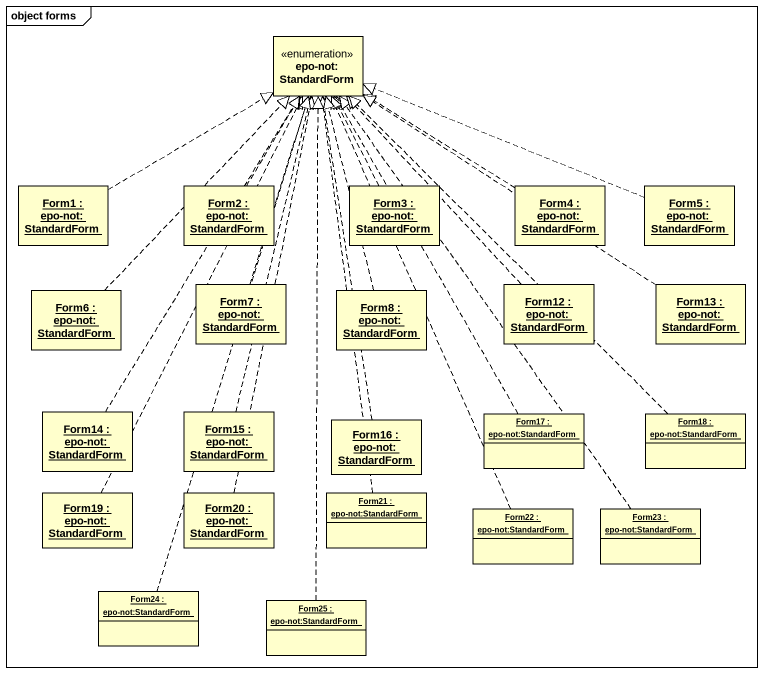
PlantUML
@startuml
mainframe object forms
hide circle
hide empty members
enum "epo-not:StandardForm" as epo_not_StandardForm
object "Form1 : epo-not:StandardForm" as Form1
object "Form2 : epo-not:StandardForm" as Form2
object "Form3 : epo-not:StandardForm" as Form3
object "Form4 : epo-not:StandardForm" as Form4
object "Form5 : epo-not:StandardForm" as Form5
object "Form6 : epo-not:StandardForm" as Form6
object "Form7 : epo-not:StandardForm" as Form7
object "Form8 : epo-not:StandardForm" as Form8
object "Form12 : epo-not:StandardForm" as Form12
object "Form13 : epo-not:StandardForm" as Form13
object "Form14 : epo-not:StandardForm" as Form14
object "Form15 : epo-not:StandardForm" as Form15
object "Form16 : epo-not:StandardForm" as Form16
object "Form17 : epo-not:StandardForm" as Form17
object "Form18 : epo-not:StandardForm" as Form18
object "Form19 : epo-not:StandardForm" as Form19
object "Form20 : epo-not:StandardForm" as Form20
object "Form21 : epo-not:StandardForm" as Form21
object "Form22 : epo-not:StandardForm" as Form22
object "Form23 : epo-not:StandardForm" as Form23
object "Form24 : epo-not:StandardForm" as Form24
object "Form25 : epo-not:StandardForm" as Form25
Form1 .right.|> epo_not_StandardForm
Form2 .up.|> epo_not_StandardForm
Form3 .up.|> epo_not_StandardForm
Form4 .up.|> epo_not_StandardForm
Form5 .left.|> epo_not_StandardForm
Form6 .up.|> epo_not_StandardForm
Form7 .up.|> epo_not_StandardForm
Form8 .up.|> epo_not_StandardForm
Form12 .up.|> epo_not_StandardForm
Form13 .up.|> epo_not_StandardForm
Form14 .up.|> epo_not_StandardForm
Form15 .up.|> epo_not_StandardForm
Form16 .up.|> epo_not_StandardForm
Form17 .up.|> epo_not_StandardForm
Form18 .up.|> epo_not_StandardForm
Form19 .up.|> epo_not_StandardForm
Form20 .up.|> epo_not_StandardForm
Form21 .up.|> epo_not_StandardForm
Form22 .up.|> epo_not_StandardForm
Form23 .up.|> epo_not_StandardForm
Form24 .up.|> epo_not_StandardForm
Form25 .up.|> epo_not_StandardForm
@enduml
